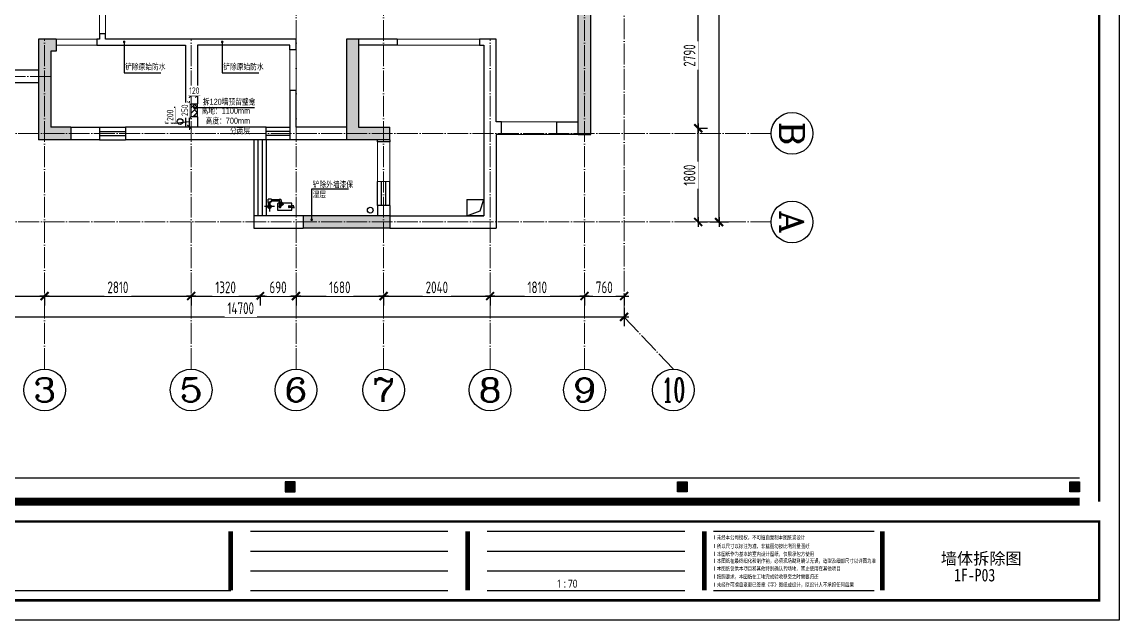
# Model space of a CAD drawing. Header units: inches. Extents: x -50945 to 250244, y -404780 to 18493.
# Drawn here: x 70289 to 91323, y -292400 to -280931 of the extents above; entities that cross this region are included whole.
import ezdxf
from ezdxf.enums import TextEntityAlignment as Align

# ---------------------------------------------------------------- set-up
doc = ezdxf.new("R2010")
doc.units = ezdxf.units.IN
doc.header["$MEASUREMENT"] = 0
doc.linetypes.add('DOTE', pattern=[2.42, 2, -0.2, 0.02, -0.2])
for name, color, linetype in [('0 @ 1 (1)', 7, 'Continuous'), ('15开关布置图-YJ', 2, 'Continuous'), ('AXIS', 1, 'Continuous'), ('AXIS_TEXT', 7, 'Continuous'), ('A图框', 7, 'Continuous'), ('D-ARCHI', 250, 'Continuous'), ('EVH 立面填充', 8, 'Continuous'), ('IBS-003-建筑窗框', 3, 'Continuous'), ('IBS-182-原建筑墙体拆除', 200, 'Continuous'), ('IBS-182-原建筑非承重墙', 150, 'Continuous'), ('IBS-200-原建筑承重墙柱', 200, 'Continuous'), ('IBS-63-原建筑窗', 63, 'Continuous'), ('IRC-30-天花轮廓线', 30, 'Continuous'), ('外标注', 50, 'Continuous')]:
    doc.layers.add(name, color=color, linetype=linetype)
doc.layers.add('天棚材质标注', color=2, linetype='Continuous', lineweight=5)
doc.layers.add('门', color=65, linetype='Continuous', lineweight=13)
doc.styles.add('04.YBC-外标注3.0', font='SimSun.ttf', dxfattribs={"width": 0.8, "height": 3})
doc.styles.add('05.YBC-内标注2.5', font='SimSun.ttf', dxfattribs={"width": 0.8, "height": 2.5})
doc.styles.add('_TCH_AXIS', font='COMPLEX', dxfattribs={"bigfont": 'GBCBIG'})
doc.styles.add('COMPLEX', font='COMPLEX')
doc.styles.add('HBA-DIMT', font='ARCHS.SHX', dxfattribs={"width": 0.8})
doc.styles.get("Standard").update_dxf_attribs({"font": 'arial.ttf'})
doc.styles.add('宋体', font='SimSun.ttf', dxfattribs={"width": 0.8})
doc.dimstyles.new('HBA_40', dxfattribs={"dimscale": 50, "dimtxt": 2.5, "dimasz": 0.1, "dimexe": 2, "dimexo": 2.5, "dimgap": 0.6, "dimtad": 1, "dimdec": 0, "dimrnd": 5, "dimzin": 0, "dimtxsty": 'HBA-DIMT', "dimblk": 'HBA_DIMENSION_TICK', "dimblk1": 'HBA_DIMENSION_TICK', "dimblk2": 'HBA_DIMENSION_TICK', "dimcen": 0.125, "dimclrd": 44, "dimclre": 44, "dimclrt": 2, "dimadec": 0, "dimazin": 0, "dimtfac": 1, "dimtdec": 0, "dimtix": 1, "dimtmove": 1, "dimatfit": 3, "dimldrblk": 'HBA_Leader_Dot', "dimfxl": 0, "dimtvp": 1, "dimtfill": 1, "dimtolj": 1, "dimtzin": 0, "dimarcsym": 0})

# ---------------------------------------------------------------- blocks, each defined once
blk = doc.blocks.new('11')
at = {"layer": 'IBS-182-原建筑非承重墙'}
for p, q in [((140567, -1131), (140516, -1131)), ((140535, -1131), (140528, -1131)), ((140528, -1166), (140567, -1166)), ((140528, -1166), (140567, -1166)), ((140567, -1131), (140535, -1131)), ((140567, -1131), (140535, -1131)), ((140567, -1166), (140535, -1166)), ((140841, -1081), (140567, -1080)), ((140567, -1080), (140567, -1131)), ((140576, -1080), (140567, -1080)), ((140567, -1080), (140567, -1131)), ((140567, -1101), (140567, -1131)), ((140567, -1131), (140615, -1132)), ((140567, -1166), (140567, -1196)), ((140615, -1166), (140567, -1166)), ((140567, -1166), (140567, -1217)), ((140567, -1166), (140567, -1196)), ((140567, -1208), (140567, -1217)), ((140567, -1217), (140770, -1217)), ((140567, -1217), (140587, -1217)), ((140587, -1217), (140775, -1217)), ((140587, -1217), (140740, -1217)), ((140820, -1081), (140588, -1080)), ((140820, -1081), (140588, -1080)), ((140788, -1145), (140728, -1204)), ((140775, -1157), (140728, -1204)), ((140737, -1214), (140728, -1204)), ((140728, -1204), (140737, -1214)), ((140797, -1154), (140737, -1214)), ((140737, -1214), (140775, -1175)), ((140737, -1214), (140775, -1175)), ((140750, -1227), (140737, -1214)), ((140740, -1217), (140750, -1227)), ((140775, -1227), (140750, -1227)), ((140750, -1227), (140770, -1227)), ((140770, -1217), (140770, -1288)), ((140812, -1227), (140770, -1227)), ((140770, -1269), (140770, -1227)), ((140770, -1227), (140770, -1269)), ((140775, -1157), (140788, -1145)), ((140775, -1149), (140775, -1157)), ((140775, -1149), (140775, -1157)), ((140775, -1149), (140775, -1157)), ((140775, -1217), (140775, -1175)), ((140775, -1175), (140775, -1227)), ((140775, -1175), (140775, -1217)), ((140775, -1217), (140775, -1227)), ((140775, -1217), (140775, -1227)), ((140775, -1227), (140809, -1227)), ((140809, -1218), (140810, -1149)), ((140809, -1227), (140810, -1149)), ((140809, -1218), (140820, -1218)), ((140809, -1218), (140809, -1227)), ((140810, -1145), (140810, -1149)), ((140810, -1149), (140810, -1145)), ((140812, -1252), (140812, -1221)), ((140812, -1252), (140812, -1221)), ((140812, -1252), (140812, -1227)), ((140812, -1252), (140812, -1269)), ((140812, -1252), (140955, -1252)), ((140812, -1286), (140812, -1252)), ((140812, -1286), (140812, -1252)), ((140841, -1081), (140820, -1081)), ((140840, -1209), (140841, -1081)), ((140840, -1101), (140841, -1081)), ((140840, -1197), (140840, -1101)), ((140840, -1209), (140840, -1101)), ((140901, -1150), (141093, -1150)), ((140955, -1252), (140953, -1252)), ((140955, -1252), (140953, -1252)), ((140962, -1248), (140955, -1248)), ((140955, -1290), (140955, -1248)), ((140955, -1251), (140955, -1252)), ((140955, -1251), (140955, -1252)), ((140975, -1234), (140975, -1228)), ((140975, -1228), (140980, -1228)), ((140975, -1248), (140975, -1228)), ((140975, -1228), (141018, -1228)), ((140980, -1228), (140975, -1228)), ((140975, -1228), (140975, -1234)), ((140975, -1234), (140975, -1248)), ((140980, -1248), (140975, -1248)), ((140975, -1248), (140980, -1248)), ((140980, -1150), (140980, -1228)), ((140980, -1180), (140980, -1248)), ((140980, -1180), (140980, -1228)), ((140980, -1228), (141014, -1228)), ((140980, -1248), (140980, -1228)), ((140980, -1228), (141018, -1228)), ((140997, -1245), (140997, -1054)), ((141014, -1150), (141014, -1228)), ((141014, -1228), (141014, -1180)), ((141014, -1228), (141014, -1180)), ((141014, -1228), (141018, -1228)), ((141018, -1228), (141014, -1228)), ((141018, -1228), (141014, -1228)), ((141018, -1235), (141018, -1228)), ((141018, -1235), (141018, -1228)), ((141018, -1228), (141018, -1235)), ((141018, -1235), (141018, -1228)), ((141018, -1228), (141018, -1235)), ((141018, -1235), (141018, -1290)), ((140770, -1269), (140770, -1288)), ((140955, -1286), (140803, -1286)), ((140803, -1286), (140812, -1286)), ((140803, -1286), (140812, -1286)), ((140955, -1290), (140982, -1290)), ((140982, -1290), (141018, -1290))]:
    blk.add_line(p, q, dxfattribs=at)
blk.add_circle((140997, -1150), 34.9, dxfattribs=at)
for start, end in [(0, 180), (0, 180), (180, 240.5217), (180, 240.5217), (299.176, 0), (299.176, 0)]:
    blk.add_arc((140997, -1150), 34.9, start, end, dxfattribs=at)
for centre, major_axis, start_param, end_param in [((140553, -1149), (-17.5, -17.5), -1.141223, -0.024085), ((140540, -1140), (-6.72, -6.72), 4.378011, 6.612288), ((140531, -1157), (-6.72, -6.72), 1.236418, 3.470695), ((140588, -1101), (-14.5, 14.5), 5.495149, 7.065946), ((140587, -1196), (-14.5, 14.5), 0.78276, 2.353557), ((140615, -1149), (-12.1, -12.1), 0.78276, 3.924353), ((140793, -1149), (-12.1, 12.1), 3.924353, 7.065946), ((140793, -1149), (-4.6, -4.6), 1.568158, 4.709751), ((140820, -1101), (-14.5, -14.5), 2.353557, 3.924353), ((140820, -1197), (-14.5, -14.5), 0.78276, 2.353557), ((140962, -1234), (-9.66, 9.66), 2.353557, 3.924353), ((140997, -1150), (-12.1, 12.1), 4.709751, 10.992936), ((140791, -1269), (-15, 15), 0.78276, 2.986227), ((140791, -1269), (-15, 15), 2.986227, 3.924353)]:
    blk.add_ellipse(centre, major_axis=major_axis, ratio=1, start_param=start_param, end_param=end_param, dxfattribs=at)
at = {"layer": 'IBS-182-原建筑非承重墙', "extrusion": (0, 0, -1)}
for start_param, end_param in [(5.500425, 7.071221), (5.500425, 7.071221), (3.929629, 5.500425), (3.929629, 5.500425), (7.071221, 8.642018), (7.071221, 8.642018), (2.358832, 3.929629), (2.358832, 3.929629)]:
    blk.add_ellipse((140997, -1150), major_axis=(-12.1, 12.1), ratio=1, start_param=start_param, end_param=end_param, dxfattribs=at)
blk = doc.blocks.new('HBA_DIMENSION_TICK')
at = {"color": 0, "linetype": 'ByBlock'}
for p, q in [((-10, 0), (0, 0)), ((0, 0), (10, 0))]:
    blk.add_line(p, q, dxfattribs=at)
at = {"color": 50, "linetype": 'ByBlock'}
blk.add_solid([(-10, -7), (-7, -10), (7, 10), (10, 7)], dxfattribs=at)
blk = doc.blocks.new('*D308')
at = {"layer": 'Defpoints', "color": 0, "transparency": 16777216}
for p in [(67134, -285932), (70724, -285932), (70724, -286187)]:
    blk.add_point(p, dxfattribs=at)
at = {"layer": '外标注', "color": 44, "lineweight": -2, "transparency": 16777216}
for p, q in [((67134, -286157), (67134, -286367)), ((67143, -286187), (70715, -286187)), ((70724, -286157), (70724, -286367))]:
    blk.add_line(p, q, dxfattribs=at)
at = {"layer": '外标注', "color": 44, "lineweight": -2, "transparency": 16777216, "xscale": 9, "yscale": 9, "zscale": 9, "rotation": 180}
blk.add_blockref('HBA_DIMENSION_TICK', (67134, -286187), dxfattribs=at)
at = {"layer": '外标注', "color": 44, "lineweight": -2, "transparency": 16777216, "xscale": 9, "yscale": 9, "zscale": 9}
blk.add_blockref('HBA_DIMENSION_TICK', (70724, -286187), dxfattribs=at)
at = {"layer": '外标注', "color": 2, "transparency": 16777216, "insert": (68929, -286020), "char_height": 225, "attachment_point": 5, "style": 'HBA-DIMT', "bg_fill": 3, "box_fill_scale": 1.25, "bg_fill_color": 256, "bg_fill_true_color": 13158600, "bg_fill_transparency": 0}
blk.add_mtext('\\A1;3590', dxfattribs=at)
blk = doc.blocks.new('HBA_Leader_Dot')
at = {"color": 0, "linetype": 'ByBlock'}
blk.add_line((-5, 0), (-10, 0), dxfattribs=at)
at = {"color": 0, "linetype": 'ByBlock', "const_width": 5}
blk.add_lwpolyline([(-2.5, 0, 1), (2.5, 0, 1)], format="xyb", close=True, dxfattribs=at)
blk = doc.blocks.new('*D309')
at = {"layer": 'Defpoints', "color": 0, "transparency": 16777216}
for p in [(70724, -285932), (73534, -285932), (73534, -286187)]:
    blk.add_point(p, dxfattribs=at)
at = {"layer": '外标注', "color": 44, "lineweight": -2, "transparency": 16777216}
for p, q in [((70724, -286157), (70724, -286367)), ((70733, -286187), (73525, -286187)), ((73534, -286157), (73534, -286367))]:
    blk.add_line(p, q, dxfattribs=at)
at = {"layer": '外标注', "color": 44, "lineweight": -2, "transparency": 16777216, "xscale": 9, "yscale": 9, "zscale": 9, "rotation": 180}
blk.add_blockref('HBA_DIMENSION_TICK', (70724, -286187), dxfattribs=at)
at = {"layer": '外标注', "color": 44, "lineweight": -2, "transparency": 16777216, "xscale": 9, "yscale": 9, "zscale": 9}
blk.add_blockref('HBA_DIMENSION_TICK', (73534, -286187), dxfattribs=at)
at = {"layer": '外标注', "color": 2, "transparency": 16777216, "insert": (72129, -286020), "char_height": 225, "attachment_point": 5, "style": 'HBA-DIMT', "bg_fill": 3, "box_fill_scale": 1.25, "bg_fill_color": 256, "bg_fill_true_color": 13158600, "bg_fill_transparency": 0}
blk.add_mtext('\\A1;2810', dxfattribs=at)
blk = doc.blocks.new('*D310')
at = {"layer": 'Defpoints', "color": 0, "transparency": 16777216}
for p in [(73534, -285932), (74854, -285932), (74854, -286187)]:
    blk.add_point(p, dxfattribs=at)
at = {"layer": '外标注', "color": 44, "lineweight": -2, "transparency": 16777216}
for p, q in [((73534, -286157), (73534, -286367)), ((73543, -286187), (74845, -286187)), ((74854, -286157), (74854, -286367))]:
    blk.add_line(p, q, dxfattribs=at)
at = {"layer": '外标注', "color": 44, "lineweight": -2, "transparency": 16777216, "xscale": 9, "yscale": 9, "zscale": 9, "rotation": 180}
blk.add_blockref('HBA_DIMENSION_TICK', (73534, -286187), dxfattribs=at)
at = {"layer": '外标注', "color": 44, "lineweight": -2, "transparency": 16777216, "xscale": 9, "yscale": 9, "zscale": 9}
blk.add_blockref('HBA_DIMENSION_TICK', (74854, -286187), dxfattribs=at)
at = {"layer": '外标注', "color": 2, "transparency": 16777216, "insert": (74194, -286020), "char_height": 225, "attachment_point": 5, "style": 'HBA-DIMT', "bg_fill": 3, "box_fill_scale": 1.25, "bg_fill_color": 256, "bg_fill_true_color": 13158600, "bg_fill_transparency": 0}
blk.add_mtext('\\A1;1320', dxfattribs=at)
blk = doc.blocks.new('*D311')
at = {"layer": 'Defpoints', "color": 0, "transparency": 16777216}
for p in [(74854, -285932), (75544, -285932), (75544, -286187)]:
    blk.add_point(p, dxfattribs=at)
at = {"layer": '外标注', "color": 44, "lineweight": -2, "transparency": 16777216}
for p, q in [((74854, -286157), (74854, -286367)), ((74863, -286187), (75535, -286187)), ((75544, -286157), (75544, -286367))]:
    blk.add_line(p, q, dxfattribs=at)
at = {"layer": '外标注', "color": 44, "lineweight": -2, "transparency": 16777216, "xscale": 9, "yscale": 9, "zscale": 9, "rotation": 180}
blk.add_blockref('HBA_DIMENSION_TICK', (74854, -286187), dxfattribs=at)
at = {"layer": '外标注', "color": 44, "lineweight": -2, "transparency": 16777216, "xscale": 9, "yscale": 9, "zscale": 9}
blk.add_blockref('HBA_DIMENSION_TICK', (75544, -286187), dxfattribs=at)
at = {"layer": '外标注', "color": 2, "transparency": 16777216, "insert": (75199, -286020), "char_height": 225, "attachment_point": 5, "style": 'HBA-DIMT', "bg_fill": 3, "box_fill_scale": 1.25, "bg_fill_color": 256, "bg_fill_true_color": 13158600, "bg_fill_transparency": 0}
blk.add_mtext('\\A1;690', dxfattribs=at)
blk = doc.blocks.new('*D312')
at = {"layer": 'Defpoints', "color": 0, "transparency": 16777216}
for p in [(75544, -285932), (77224, -285932), (77224, -286187)]:
    blk.add_point(p, dxfattribs=at)
at = {"layer": '外标注', "color": 44, "lineweight": -2, "transparency": 16777216}
for p, q in [((75544, -286157), (75544, -286367)), ((75553, -286187), (77215, -286187)), ((77224, -286157), (77224, -286367))]:
    blk.add_line(p, q, dxfattribs=at)
at = {"layer": '外标注', "color": 44, "lineweight": -2, "transparency": 16777216, "xscale": 9, "yscale": 9, "zscale": 9, "rotation": 180}
blk.add_blockref('HBA_DIMENSION_TICK', (75544, -286187), dxfattribs=at)
at = {"layer": '外标注', "color": 44, "lineweight": -2, "transparency": 16777216, "xscale": 9, "yscale": 9, "zscale": 9}
blk.add_blockref('HBA_DIMENSION_TICK', (77224, -286187), dxfattribs=at)
at = {"layer": '外标注', "color": 2, "transparency": 16777216, "insert": (76384, -286020), "char_height": 225, "attachment_point": 5, "style": 'HBA-DIMT', "bg_fill": 3, "box_fill_scale": 1.25, "bg_fill_color": 256, "bg_fill_true_color": 13158600, "bg_fill_transparency": 0}
blk.add_mtext('\\A1;1680', dxfattribs=at)
blk = doc.blocks.new('*D313')
at = {"layer": 'Defpoints', "color": 0, "transparency": 16777216}
for p in [(77224, -285932), (79264, -285932), (79264, -286187)]:
    blk.add_point(p, dxfattribs=at)
at = {"layer": '外标注', "color": 44, "lineweight": -2, "transparency": 16777216}
for p, q in [((77224, -286157), (77224, -286367)), ((77233, -286187), (79255, -286187)), ((79264, -286157), (79264, -286367))]:
    blk.add_line(p, q, dxfattribs=at)
at = {"layer": '外标注', "color": 44, "lineweight": -2, "transparency": 16777216, "xscale": 9, "yscale": 9, "zscale": 9, "rotation": 180}
blk.add_blockref('HBA_DIMENSION_TICK', (77224, -286187), dxfattribs=at)
at = {"layer": '外标注', "color": 44, "lineweight": -2, "transparency": 16777216, "xscale": 9, "yscale": 9, "zscale": 9}
blk.add_blockref('HBA_DIMENSION_TICK', (79264, -286187), dxfattribs=at)
at = {"layer": '外标注', "color": 2, "transparency": 16777216, "insert": (78244, -286020), "char_height": 225, "attachment_point": 5, "style": 'HBA-DIMT', "bg_fill": 3, "box_fill_scale": 1.25, "bg_fill_color": 256, "bg_fill_true_color": 13158600, "bg_fill_transparency": 0}
blk.add_mtext('\\A1;2040', dxfattribs=at)
blk = doc.blocks.new('*D314')
at = {"layer": 'Defpoints', "color": 0, "transparency": 16777216}
for p in [(79264, -285932), (81074, -285932), (81074, -286187)]:
    blk.add_point(p, dxfattribs=at)
at = {"layer": '外标注', "color": 44, "lineweight": -2, "transparency": 16777216}
for p, q in [((79264, -286157), (79264, -286367)), ((79273, -286187), (81065, -286187)), ((81074, -286157), (81074, -286367))]:
    blk.add_line(p, q, dxfattribs=at)
at = {"layer": '外标注', "color": 44, "lineweight": -2, "transparency": 16777216, "xscale": 9, "yscale": 9, "zscale": 9, "rotation": 180}
blk.add_blockref('HBA_DIMENSION_TICK', (79264, -286187), dxfattribs=at)
at = {"layer": '外标注', "color": 44, "lineweight": -2, "transparency": 16777216, "xscale": 9, "yscale": 9, "zscale": 9}
blk.add_blockref('HBA_DIMENSION_TICK', (81074, -286187), dxfattribs=at)
at = {"layer": '外标注', "color": 2, "transparency": 16777216, "insert": (80169, -286020), "char_height": 225, "attachment_point": 5, "style": 'HBA-DIMT', "bg_fill": 3, "box_fill_scale": 1.25, "bg_fill_color": 256, "bg_fill_true_color": 13158600, "bg_fill_transparency": 0}
blk.add_mtext('\\A1;1810', dxfattribs=at)
blk = doc.blocks.new('*D315')
at = {"layer": 'Defpoints', "color": 0, "transparency": 16777216}
for p in [(81074, -285932), (81834, -285932), (81834, -286187)]:
    blk.add_point(p, dxfattribs=at)
at = {"layer": '外标注', "color": 44, "lineweight": -2, "transparency": 16777216}
for p, q in [((81074, -286157), (81074, -286367)), ((81083, -286187), (81825, -286187)), ((81834, -286157), (81834, -286367))]:
    blk.add_line(p, q, dxfattribs=at)
at = {"layer": '外标注', "color": 44, "lineweight": -2, "transparency": 16777216, "xscale": 9, "yscale": 9, "zscale": 9, "rotation": 180}
blk.add_blockref('HBA_DIMENSION_TICK', (81074, -286187), dxfattribs=at)
at = {"layer": '外标注', "color": 44, "lineweight": -2, "transparency": 16777216, "xscale": 9, "yscale": 9, "zscale": 9}
blk.add_blockref('HBA_DIMENSION_TICK', (81834, -286187), dxfattribs=at)
at = {"layer": '外标注', "color": 2, "transparency": 16777216, "insert": (81454, -286020), "char_height": 225, "attachment_point": 5, "style": 'HBA-DIMT', "bg_fill": 3, "box_fill_scale": 1.25, "bg_fill_color": 256, "bg_fill_true_color": 13158600, "bg_fill_transparency": 0}
blk.add_mtext('\\A1;760', dxfattribs=at)
blk = doc.blocks.new('*D316')
at = {"layer": 'Defpoints', "color": 0, "transparency": 16777216}
for p in [(67134, -286187), (81834, -286187), (81834, -286587)]:
    blk.add_point(p, dxfattribs=at)
at = {"layer": '外标注', "color": 44, "lineweight": -2, "transparency": 16777216}
for p, q in [((67134, -286412), (67134, -286767)), ((81834, -286412), (81834, -286767)), ((67143, -286587), (81825, -286587))]:
    blk.add_line(p, q, dxfattribs=at)
at = {"layer": '外标注', "color": 44, "lineweight": -2, "transparency": 16777216, "xscale": 9, "yscale": 9, "zscale": 9, "rotation": 180}
blk.add_blockref('HBA_DIMENSION_TICK', (67134, -286587), dxfattribs=at)
at = {"layer": '外标注', "color": 44, "lineweight": -2, "transparency": 16777216, "xscale": 9, "yscale": 9, "zscale": 9}
blk.add_blockref('HBA_DIMENSION_TICK', (81834, -286587), dxfattribs=at)
at = {"layer": '外标注', "color": 2, "transparency": 16777216, "insert": (74484, -286420), "char_height": 225, "attachment_point": 5, "style": 'HBA-DIMT', "bg_fill": 3, "box_fill_scale": 1.25, "bg_fill_color": 256, "bg_fill_true_color": 13158600, "bg_fill_transparency": 0}
blk.add_mtext('\\A1;14700', dxfattribs=at)
blk = doc.blocks.new('*D317')
at = {"layer": 'Defpoints', "color": 0, "transparency": 16777216}
for p in [(83013, -282969), (83254, -282969), (83013, -284767)]:
    blk.add_point(p, dxfattribs=at)
at = {"layer": '外标注', "color": 44, "lineweight": -2, "transparency": 16777216}
for p, q in [((83238, -282969), (83434, -282969)), ((83254, -284758), (83254, -282978)), ((83238, -284767), (83434, -284767))]:
    blk.add_line(p, q, dxfattribs=at)
at = {"layer": '外标注', "color": 44, "lineweight": -2, "transparency": 16777216, "xscale": 9, "yscale": 9, "zscale": 9}
for p, rotation in [((83254, -282969), 90), ((83254, -284767), 270)]:
    blk.add_blockref('HBA_DIMENSION_TICK', p, dxfattribs=dict(at, rotation=rotation))
at = {"layer": '外标注', "color": 2, "transparency": 16777216, "insert": (83088, -283868), "char_height": 225, "attachment_point": 5, "rotation": 90, "style": 'HBA-DIMT', "bg_fill": 3, "box_fill_scale": 1.25, "bg_fill_color": 256, "bg_fill_true_color": 13158600, "bg_fill_transparency": 0}
blk.add_mtext('\\A1;1800', dxfattribs=at)
blk = doc.blocks.new('*D318')
at = {"layer": 'Defpoints', "color": 0, "transparency": 16777216}
for p in [(83013, -280179), (83254, -280179), (83013, -282969)]:
    blk.add_point(p, dxfattribs=at)
at = {"layer": '外标注', "color": 44, "lineweight": -2, "transparency": 16777216}
for p, q in [((83238, -280179), (83434, -280179)), ((83254, -282960), (83254, -280188)), ((83238, -282969), (83434, -282969))]:
    blk.add_line(p, q, dxfattribs=at)
at = {"layer": '外标注', "color": 44, "lineweight": -2, "transparency": 16777216, "xscale": 9, "yscale": 9, "zscale": 9}
for p, rotation in [((83254, -280179), 90), ((83254, -282969), 270)]:
    blk.add_blockref('HBA_DIMENSION_TICK', p, dxfattribs=dict(at, rotation=rotation))
at = {"layer": '外标注', "color": 2, "transparency": 16777216, "insert": (83088, -281574), "char_height": 225, "attachment_point": 5, "rotation": 90, "style": 'HBA-DIMT', "bg_fill": 3, "box_fill_scale": 1.25, "bg_fill_color": 256, "bg_fill_true_color": 13158600, "bg_fill_transparency": 0}
blk.add_mtext('\\A1;2790', dxfattribs=at)
blk = doc.blocks.new('*D321')
at = {"layer": 'Defpoints', "color": 0, "transparency": 16777216}
for p in [(83254, -275458), (83654, -275458), (83254, -284767)]:
    blk.add_point(p, dxfattribs=at)
at = {"layer": '外标注', "color": 44, "lineweight": -2, "transparency": 16777216}
for p, q in [((83479, -275458), (83834, -275458)), ((83654, -284758), (83654, -275467)), ((83479, -284767), (83834, -284767))]:
    blk.add_line(p, q, dxfattribs=at)
at = {"layer": '外标注', "color": 44, "lineweight": -2, "transparency": 16777216, "xscale": 9, "yscale": 9, "zscale": 9}
for p, rotation in [((83654, -275458), 90), ((83654, -284767), 270)]:
    blk.add_blockref('HBA_DIMENSION_TICK', p, dxfattribs=dict(at, rotation=rotation))
at = {"layer": '外标注', "color": 2, "transparency": 16777216, "insert": (83488, -280113), "char_height": 225, "attachment_point": 5, "rotation": 90, "style": 'HBA-DIMT', "bg_fill": 3, "box_fill_scale": 1.25, "bg_fill_color": 256, "bg_fill_true_color": 13158600, "bg_fill_transparency": 0}
blk.add_mtext('\\A1;9310', dxfattribs=at)
blk = doc.blocks.new('_AXISO')
blk.add_circle((0, 0), 0.5)
at = {"layer": 'AXIS_TEXT', "style": 'COMPLEX', "width": 1.041667}
blk.add_attdef('A', text='', height=0.56, dxfattribs=at).set_placement((-0.25, -0.28), (0.25, -0.28), align=Align.FIT)
blk = doc.blocks.new('gegeg')
at = {"layer": 'A图框'}
h = blk.add_hatch(color=256, dxfattribs=at)
h.dxf.hatch_style = 1
h.paths.add_polyline_path([(147800, -57733), (147975, -57733), (147975, -57558), (147800, -57558)])
h = blk.add_hatch(color=256, dxfattribs=at)
h.dxf.hatch_style = 1
h.paths.add_polyline_path([(154931, -57558), (154756, -57558), (154756, -57733), (154931, -57733)])
h = blk.add_hatch(color=256, dxfattribs=at)
h.dxf.hatch_style = 1
h.paths.add_polyline_path([(161887, -57558), (161712, -57558), (161712, -57733), (161887, -57733)])
for p, q in [((133887, -57482), (161887, -57482)), ((147184, -58433), (150684, -58433)), ((151384, -58433), (154884, -58433)), ((155398, -58433), (158242, -58433)), ((147184, -58783), (150684, -58783)), ((151384, -58783), (154884, -58783)), ((147184, -59133), (150684, -59133)), ((151384, -59133), (154884, -59133)), ((138761, -59483), (146834, -59483)), ((147184, -59483), (150684, -59483)), ((151384, -59483), (154884, -59483)), ((155398, -59483), (158242, -59483))]:
    blk.add_line(p, q, dxfattribs=at)
for points in [[(162587, -39218), (162587, -60008), (133187, -60008), (133187, -39218)], [(147975, -57558), (147800, -57558), (147800, -57733), (147975, -57733)], [(154756, -57558), (154931, -57558), (154931, -57733), (154756, -57733)], [(161712, -57558), (161887, -57558), (161887, -57733), (161712, -57733)]]:
    blk.add_lwpolyline(points, close=True, dxfattribs=at)
for points, const_width in [([(133537, -40125), (133537, -39568), (162237, -39568), (162237, -57908)], 42), ([(161887, -57908), (133887, -57908)], 140), ([(146834, -58433), (146834, -59483)], 84), ([(151034, -58433), (151034, -59483)], 84), ([(155234, -58433), (155234, -59483)], 84), ([(158387, -58433), (158387, -59483)], 84)]:
    blk.add_lwpolyline(points, dxfattribs=dict(at, const_width=const_width))
at = {"layer": 'A图框', "const_width": 42}
blk.add_lwpolyline([(133537, -58258), (162237, -58258), (162237, -59658), (133537, -59658)], close=True, dxfattribs=at)
at = {"layer": '0 @ 1 (1)', "insert": (152579, -59363), "char_height": 175, "width": 3199.54, "attachment_point": 4, "style": '05.YBC-内标注2.5'}
blk.add_mtext('{\\fMicrosoft YaHei|b0|i0|c134|p34;\\H0.8x; 1 : 70}', dxfattribs=at)
at = {"layer": 'A图框', "char_height": 70, "attachment_point": 1, "style": '04.YBC-外标注3.0'}
for s, width, insert in [('{\\fArial Unicode MS|b0|i0|c134|p0;l 未经本公司授权，不可擅自复制本图纸或设计}', 1842.18, (155405, -58508)), ('{\\fArial Unicode MS|b0|i0|c134|p0;l 所以尺寸以标注为准，非蓝图勿按比例测量图纸}', 1906.2, (155405, -58662)), ('{\\fArial Unicode MS|b0|i0|c134|p0;l 本图纸作为基本的室内设计图纸，仅限承包方使用}', 2550.12, (155405, -58801)), ('{\\fArial Unicode MS|b0|i0|c134|p0;l 本图纸在最终细化和制作前，必须现场勘测确认无误，造型及细部尺寸以详图为准}', 3701.19, (155405, -58923)), ('{\\fArial Unicode MS|b0|i0|c134|p0;l 本图纸仅供本项目和其他特别确认的场地，禁止使用在其他项目}', 3008.74, (155405, -59060)), ('{\\fArial Unicode MS|b0|i0|c134|p0;l 按照要求，本图纸在工地完成验收移交之时需要归还}', 1941.8, (155405, -59203)), ('{\\fArial Unicode MS|b0|i0|c134|p0;l 未经许可擅自变更已签章《字》图纸或设计，原设计人不承担任何后果}', 3026.66, (155405, -59346))]:
    blk.add_mtext_dynamic_manual_height_columns(s, width=width, gutter_width=1, heights=[0], dxfattribs=dict(at, insert=insert))
blk = doc.blocks.new('*D343')
at = {"layer": 'Defpoints', "color": 0, "transparency": 16777216}
for p in [(73502, -282749), (73534, -282749), (73534, -282949)]:
    blk.add_point(p, dxfattribs=at)
at = {"layer": '天棚材质标注', "color": 44, "lineweight": -2, "transparency": 16777216}
for p, q in [((73222, -282879), (73222, -282561)), ((73502, -282849), (73222, -282879)), ((73409, -282749), (73402, -282749)), ((73502, -282944), (73502, -282754)), ((73409, -282949), (73402, -282949))]:
    blk.add_line(p, q, dxfattribs=at)
at = {"layer": '天棚材质标注', "color": 44, "lineweight": -2, "transparency": 16777216, "xscale": 5, "yscale": 5, "zscale": 5}
for p, rotation in [((73502, -282749), 90), ((73502, -282949), 270)]:
    blk.add_blockref('HBA_DIMENSION_TICK', p, dxfattribs=dict(at, rotation=rotation))
at = {"layer": '天棚材质标注', "color": 2, "transparency": 16777216, "insert": (73129, -282720), "char_height": 125, "attachment_point": 5, "rotation": 90, "style": 'HBA-DIMT', "bg_fill": 3, "box_fill_scale": 1.25, "bg_fill_color": 256, "bg_fill_true_color": 13158600, "bg_fill_transparency": 0}
blk.add_mtext('\\A1;200', dxfattribs=at)
blk = doc.blocks.new('*D344')
at = {"layer": '天棚材质标注', "color": 44, "lineweight": -2, "transparency": 16777216}
for p, q in [((73409, -282499), (73402, -282499)), ((73502, -282494), (73502, -282489)), ((73502, -282749), (73502, -282499)), ((73409, -282749), (73402, -282749)), ((73502, -282754), (73502, -282759))]:
    blk.add_line(p, q, dxfattribs=at)
at = {"layer": '天棚材质标注', "color": 44, "lineweight": -2, "transparency": 16777216, "xscale": 5, "yscale": 5, "zscale": 5}
for p, rotation in [((73502, -282499), 270), ((73502, -282749), 90)]:
    blk.add_blockref('HBA_DIMENSION_TICK', p, dxfattribs=dict(at, rotation=rotation))
at = {"layer": '天棚材质标注', "color": 2, "transparency": 16777216, "insert": (73410, -282624), "char_height": 125, "attachment_point": 5, "rotation": 90, "style": 'HBA-DIMT', "bg_fill": 3, "box_fill_scale": 1.25, "bg_fill_color": 256, "bg_fill_true_color": 13158600, "bg_fill_transparency": 0}
blk.add_mtext('\\A1;250', dxfattribs=at)
at = {"layer": 'Defpoints', "color": 0, "transparency": 16777216}
for p in [(73502, -282499), (73534, -282499), (73534, -282749)]:
    blk.add_point(p, dxfattribs=at)
blk = doc.blocks.new('*D345')
at = {"layer": 'Defpoints', "color": 0, "transparency": 16777216}
for p in [(73534, -282499), (73654, -282499)]:
    blk.add_point(p, dxfattribs=at)
at = {"layer": '天棚材质标注', "color": 44, "lineweight": -2, "transparency": 16777216}
for p, q in [((73534, -282374), (73534, -282240)), ((73654, -282374), (73654, -282240)), ((73529, -282340), (73524, -282340)), ((73534, -282340), (73654, -282340)), ((73659, -282340), (73664, -282340))]:
    blk.add_line(p, q, dxfattribs=at)
at = {"layer": '天棚材质标注', "color": 44, "lineweight": -2, "transparency": 16777216, "xscale": 5, "yscale": 5, "zscale": 5}
blk.add_blockref('HBA_DIMENSION_TICK', (73534, -282340), dxfattribs=at)
at = {"layer": '天棚材质标注', "color": 44, "lineweight": -2, "transparency": 16777216, "xscale": 5, "yscale": 5, "zscale": 5, "rotation": 180}
blk.add_blockref('HBA_DIMENSION_TICK', (73654, -282340), dxfattribs=at)
at = {"layer": '天棚材质标注', "color": 2, "transparency": 16777216, "insert": (73594, -282248), "char_height": 125, "attachment_point": 5, "style": 'HBA-DIMT', "bg_fill": 3, "box_fill_scale": 1.25, "bg_fill_color": 256, "bg_fill_true_color": 13158600, "bg_fill_transparency": 0}
blk.add_mtext('\\A1;120', dxfattribs=at)
at = {"layer": 'Defpoints', "color": 0, "transparency": 16777216}
blk.add_point((73654, -282340), dxfattribs=at)

msp = doc.modelspace()

# ---------------------------------------------------------------- hatches: boundary and pattern name
at = {"layer": 'EVH 立面填充'}
h = msp.add_hatch(color=256, dxfattribs=at)
h.dxf.hatch_style = 1
h.paths.add_polyline_path([(81194.36, -280298.62), (81954.36, -280298.62), (81954.36, -280058.62), (80954.36, -280058.62), (80954.36, -283088.62), (81194.36, -283088.62)])
h = msp.add_hatch(color=256, dxfattribs=at)
h.dxf.hatch_style = 1
h.paths.add_polyline_path([(70604.06, -283188.62), (71224.06, -283188.62), (71224.06, -282948.62), (70844.06, -282948.62), (70844.06, -281488.62), (70944.06, -281488.62), (70944.06, -281258.62), (70604.06, -281258.62)])
h = msp.add_hatch(color=256, dxfattribs=at)
h.dxf.hatch_style = 1
h.paths.add_polyline_path([(77344.06, -283188.62), (77344.06, -282948.62), (76744.06, -282948.62), (76744.06, -281258.62), (76514.06, -281258.62), (76514.06, -283188.62)])
h = msp.add_hatch(color=256, dxfattribs=at)
h.dxf.hatch_style = 1
h.paths.add_polyline_path([(75684.06, -284648.62), (75684.06, -284886.95), (77344.06, -284886.95), (77344.06, -284648.62)])
at = {"layer": 'IBS-182-原建筑墙体拆除', "ltscale": 0.02}
h = msp.add_hatch(dxfattribs=at)
h.set_pattern_fill('AR-HBONE', color=136, scale=18)
h.set_pattern_definition([(45, (-18959.59, -185475.79), (8e-15, 101.823376), [216, -72]), (135, (-18908.676, -185424.88), (8e-15, 101.823376), [216, -72])])
h.paths.add_polyline_path([(73534.06, -282748.62), (73654.06, -282748.62), (73654.06, -282498.62), (73534.06, -282498.62)])

# ---------------------------------------------------------------- linework, layer by layer
at = {"layer": 'D-ARCHI', "color": 251, "linetype": 'DOTE', "lineweight": 5, "ltscale": 200}
msp.add_line((70844.06, -281978.62), (64327.11, -281978.62), dxfattribs=at)
at = {"layer": 'IBS-003-建筑窗框', "color": 251, "ltscale": 10}
for p, q in [((71774.06, -282948.62), (72274.06, -282948.62)), ((74974.06, -282948.62), (75424.06, -282948.62)), ((71774.06, -283188.62), (72274.06, -283188.62)), ((74734.06, -283188.62), (74734.06, -284648.62)), ((75424.06, -283188.62), (74974.06, -283188.62)), ((74974.06, -283188.62), (74974.06, -284648.62)), ((77104.06, -284448.62), (77104.06, -283988.62)), ((77344.06, -284448.62), (77344.06, -283988.62))]:
    msp.add_line(p, q, dxfattribs=at)
at = {"layer": 'IBS-182-原建筑墙体拆除'}
for p, q in [((73534.06, -282748.62), (73534.06, -282498.62)), ((73534.06, -282498.62), (73654.06, -282498.62)), ((73654.06, -282748.62), (73654.06, -282498.62)), ((73654.06, -282748.62), (73534.06, -282748.62))]:
    msp.add_line(p, q, dxfattribs=at)
at = {"layer": 'IBS-182-原建筑非承重墙'}
for p, q in [((71894.06, -281158.62), (71774.06, -281158.62)), ((71774.06, -281158.62), (71774.06, -281258.62)), ((71894.06, -281258.62), (71894.06, -281158.62)), ((71774.06, -281258.62), (71724.06, -281258.62)), ((71724.06, -281258.62), (71724.06, -281378.62)), ((71724.06, -281378.62), (73424.06, -281378.62)), ((75544.06, -281258.62), (71894.06, -281258.62)), ((73424.06, -281378.62), (73424.06, -282948.62)), ((75424.06, -281378.62), (73654.06, -281378.62)), ((73654.06, -281378.62), (73654.06, -282498.62)), ((75424.06, -281468.62), (75424.06, -281378.62)), ((75544.06, -281468.62), (75544.06, -281258.62)), ((77484.06, -281258.62), (76744.06, -281258.62)), ((77484.06, -281378.62), (76744.06, -281378.62)), ((77484.06, -281258.62), (77484.06, -281378.62)), ((79384.06, -281258.62), (79064.06, -281258.62)), ((79064.06, -281258.62), (79064.06, -281378.62)), ((79064.06, -281378.62), (79144.06, -281378.62)), ((79144.06, -281378.62), (79144.06, -284648.62)), ((79384.06, -282848.62), (79384.06, -281258.62)), ((75544.06, -281468.62), (75424.06, -281468.62)), ((70604.06, -281858.62), (67654.36, -281858.62)), ((70604.06, -282098.62), (67654.36, -282098.62)), ((75544.06, -282248.62), (75424.06, -282248.62)), ((75424.06, -282248.62), (75424.06, -283188.62)), ((75544.06, -282948.62), (75544.06, -282248.62)), ((73654.06, -282748.62), (73654.06, -282948.62)), ((79484.06, -282848.62), (79384.06, -282848.62)), ((79484.06, -283088.62), (79484.06, -282848.62)), ((80544.36, -283088.62), (80544.36, -282848.62)), ((80544.36, -282848.62), (80954.36, -282848.62)), ((71224.06, -282948.62), (71774.06, -282948.62)), ((71774.06, -282948.62), (71774.06, -283188.62)), ((73654.06, -282948.62), (72274.06, -282948.62)), ((72274.06, -282948.62), (72274.06, -283188.62)), ((74974.06, -282948.62), (73654.06, -282948.62)), ((74974.06, -283188.62), (74974.06, -282948.62)), ((76514.06, -282948.62), (75544.06, -282948.62)), ((79484.06, -283088.62), (79384.06, -283088.62)), ((79384.06, -283088.62), (79384.06, -284886.95)), ((80954.36, -283088.62), (80544.36, -283088.62)), ((71774.06, -283188.62), (71224.06, -283188.62)), ((74734.06, -283188.62), (72274.06, -283188.62)), ((74974.06, -283188.62), (74734.06, -283188.62)), ((76514.06, -283188.62), (75424.06, -283188.62)), ((77104.06, -283228.62), (77104.06, -283188.62)), ((77344.06, -283228.62), (77104.06, -283228.62)), ((77344.06, -283188.62), (77344.06, -283228.62)), ((78815.83, -284335.63), (78815.83, -284648.62)), ((78815.83, -284335.63), (79144.06, -284335.63)), ((79077.53, -284556.04), (79144.06, -284335.63)), ((77344.06, -284448.62), (77104.06, -284448.62)), ((77104.06, -284448.62), (77104.06, -284648.62)), ((77344.06, -284448.62), (77344.06, -284648.62)), ((78815.83, -284648.62), (79077.53, -284556.04)), ((75684.06, -284648.62), (74734.06, -284648.62)), ((74734.06, -284648.62), (74734.06, -284886.95)), ((77344.06, -284648.62), (79144.06, -284648.62)), ((79144.06, -284648.62), (78815.83, -284648.62)), ((74734.06, -284886.95), (75684.06, -284886.95)), ((77344.06, -284886.95), (79384.06, -284886.95))]:
    msp.add_line(p, q, dxfattribs=at)
for centre, radius in [((73069.75, -282853.43), 25), ((73173.09, -282853.43), 25), ((73321.25, -282842), 55), ((76968.1, -284540.19), 55)]:
    msp.add_circle(centre, radius, dxfattribs=at)
at = {"layer": 'IBS-200-原建筑承重墙柱', "ltscale": 0.02}
for p, q in [((80954.36, -283088.62), (80954.36, -280058.62)), ((81194.36, -283088.62), (81194.36, -280298.62)), ((70944.06, -281258.62), (70604.06, -281258.62)), ((70604.06, -281258.62), (70604.06, -283188.62)), ((70944.06, -281258.62), (70944.06, -281488.62)), ((76514.06, -281258.62), (76514.06, -283188.62)), ((76744.06, -281258.62), (76514.06, -281258.62)), ((76744.06, -281258.62), (76744.06, -282948.62)), ((70944.06, -281488.62), (70844.06, -281488.62)), ((70844.06, -281488.62), (70844.06, -282948.62)), ((71224.06, -282948.62), (70844.06, -282948.62)), ((71224.06, -282948.62), (71224.06, -283188.62)), ((76744.06, -282948.62), (77344.06, -282948.62)), ((77344.06, -283188.62), (77344.06, -282948.62)), ((80954.36, -283088.62), (81194.36, -283088.62)), ((71224.06, -283188.62), (70604.06, -283188.62)), ((77344.06, -283188.62), (76514.06, -283188.62)), ((77344.06, -284648.62), (75684.06, -284648.62)), ((75684.06, -284648.62), (75684.06, -284886.95)), ((77344.06, -284648.62), (77344.06, -284886.95)), ((77344.06, -284886.95), (75684.06, -284886.95))]:
    msp.add_line(p, q, dxfattribs=at)
at = {"layer": 'IBS-63-原建筑窗'}
for p, q in [((71774.06, -283028.62), (72274.06, -283028.62)), ((71774.06, -283108.62), (72274.06, -283108.62)), ((75424.06, -283028.62), (74974.06, -283028.62)), ((75424.06, -283108.62), (74974.06, -283108.62)), ((74814.06, -283188.62), (74814.06, -284648.62)), ((74894.06, -283188.62), (74894.06, -284648.62)), ((77184.06, -284448.62), (77184.06, -283988.62)), ((77264.06, -284448.62), (77264.06, -283988.62))]:
    msp.add_line(p, q, dxfattribs=at)
at = {"layer": '门', "color": 8, "lineweight": 5}
msp.add_line((77344.06, -283988.62), (77104.06, -283988.62), dxfattribs=at)
for points in [[(71774.06, -281158.62), (71894.36, -281158.62), (71894.36, -280278.62), (71774.06, -280278.62)], [(71724.06, -281378.62), (70944.06, -281378.62), (70944.06, -281258.62), (71724.06, -281258.62)], [(77484.06, -281258.62), (79064.06, -281258.62), (79064.06, -281378.62), (77484.06, -281378.62)], [(75424.06, -282248.62), (75544.06, -282248.62), (75544.06, -281468.62), (75424.06, -281468.62)], [(79484.06, -282848.62), (80544.36, -282848.62), (80544.36, -283088.62), (79484.06, -283088.62)], [(77104.06, -283988.62), (77344.06, -283988.62), (77344.06, -283228.62), (77104.06, -283228.62)]]:
    msp.add_lwpolyline(points, close=True, dxfattribs=at)

# ---------------------------------------------------------------- block references
at = {"layer": 'AXIS'}
ref = msp.add_blockref('_AXISO', (85054.36, -283068.62), dxfattribs=dict(at, xscale=800, yscale=800, zscale=800, rotation=270))
ref.add_attrib('A', 'B', dxfattribs={"layer": 'AXIS_TEXT', "height": 452.55, "rotation": 270, "style": '_TCH_AXIS', "width": 1.235294}).set_placement((84828.09, -282842.34), (84828.09, -283294.89), align=Align.FIT)
ref = msp.add_blockref('_AXISO', (85054.36, -284766.95), dxfattribs=dict(at, xscale=800, yscale=800, zscale=800, rotation=270))
ref.add_attrib('A', 'A', dxfattribs={"layer": 'AXIS_TEXT', "height": 452.55, "rotation": 270, "style": '_TCH_AXIS', "width": 1.166667}).set_placement((84828.09, -284540.68), (84828.09, -284993.23), align=Align.FIT)
ref = msp.add_blockref('_AXISO', (70724.06, -287986.95), dxfattribs=dict(at, xscale=800, yscale=800, zscale=800))
ref.add_attrib('A', '3', dxfattribs={"layer": 'AXIS_TEXT', "height": 452.55, "style": '_TCH_AXIS', "width": 1.5}).set_placement((70497.79, -288213.23), (70950.34, -288213.23), align=Align.FIT)
ref = msp.add_blockref('_AXISO', (73534.06, -287986.95), dxfattribs=dict(at, xscale=800, yscale=800, zscale=800))
ref.add_attrib('A', '5', dxfattribs={"layer": 'AXIS_TEXT', "height": 452.55, "style": '_TCH_AXIS', "width": 1.5}).set_placement((73307.79, -288213.23), (73760.34, -288213.23), align=Align.FIT)
ref = msp.add_blockref('_AXISO', (75544.06, -287986.95), dxfattribs=dict(at, xscale=800, yscale=800, zscale=800))
ref.add_attrib('A', '6', dxfattribs={"layer": 'AXIS_TEXT', "height": 452.55, "style": '_TCH_AXIS', "width": 1.5}).set_placement((75317.79, -288213.23), (75770.34, -288213.23), align=Align.FIT)
ref = msp.add_blockref('_AXISO', (77224.06, -287986.95), dxfattribs=dict(at, xscale=800, yscale=800, zscale=800))
ref.add_attrib('A', '7', dxfattribs={"layer": 'AXIS_TEXT', "height": 452.55, "style": '_TCH_AXIS', "width": 1.5}).set_placement((76997.79, -288213.23), (77450.34, -288213.23), align=Align.FIT)
ref = msp.add_blockref('_AXISO', (79264.06, -287986.95), dxfattribs=dict(at, xscale=800, yscale=800, zscale=800))
ref.add_attrib('A', '8', dxfattribs={"layer": 'AXIS_TEXT', "height": 452.55, "style": '_TCH_AXIS', "width": 1.5}).set_placement((79037.79, -288213.23), (79490.34, -288213.23), align=Align.FIT)
ref = msp.add_blockref('_AXISO', (81074.36, -287986.95), dxfattribs=dict(at, xscale=800, yscale=800, zscale=800))
ref.add_attrib('A', '9', dxfattribs={"layer": 'AXIS_TEXT', "height": 452.55, "style": '_TCH_AXIS', "width": 1.5}).set_placement((80848.09, -288213.23), (81300.64, -288213.23), align=Align.FIT)
ref = msp.add_blockref('_AXISO', (82779.03, -287986.95), dxfattribs=dict(at, xscale=800, yscale=800, zscale=800))
ref.add_attrib('A', '10', dxfattribs={"layer": 'AXIS_TEXT', "height": 452.548, "style": '_TCH_AXIS', "width": 0.724138}).set_placement((82552.76, -288213.23), (83005.31, -288213.23), align=Align.FIT)
at = {"layer": 'IBS-182-原建筑非承重墙', "rotation": 180}
msp.add_blockref('11', (216030.29, -285621.85), dxfattribs=at)

# ---------------------------------------------------------------- texts
at = {"color": 253, "insert": (88159.4, -291416.55), "char_height": 242.164, "attachment_point": 1, "style": '宋体'}
msp.add_mtext_dynamic_manual_height_columns('1F-P03', width=66.2668, gutter_width=16.21, heights=[0], dxfattribs=at)
at = {"layer": 'A图框', "insert": (87906.38, -291106.62), "char_height": 227.0292, "attachment_point": 1}
msp.add_mtext_dynamic_manual_height_columns('{\\fArial Unicode MS|b0|i0|c134|p0;墙体拆除图}', width=2770.8358, gutter_width=16.21, heights=[0], dxfattribs=at)
at = {"layer": 'IBS-182-原建筑墙体拆除', "lineweight": 0, "char_height": 115, "style": '宋体'}
for s, insert, width, attachment_point in [('{\\fArial Unicode MS|b0|i0|c134|p0;铲除原始防水}', (72268.9, -281730.16), 786.5321, 1), ('{\\fArial Unicode MS|b0|i0|c134|p0;铲除原始防水}', (74149.76, -281730.16), 786.5321, 1), ('{\\fArial Unicode MS|b0|i0|c134|p0;拆\\fArial Unicode MS|b0|i0|c0|p0;120\\fArial Unicode MS|b0|i0|c134|p0;墙预留璧龛}', (74764.39, -282404.38), 1024.2137, 3), ('{\\fArial Unicode MS|b0|i0|c134|p0;离地：1100mm\\fArial Unicode MS|b0|i0|c0|p0;\\P\\fArial Unicode MS|b0|i0|c134|p0;高度：700mm\\P分两层}', (74665.23, -282576.05), 1024.2137, 3), ('{\\fArial Unicode MS|b0|i0|c134|p0;铲除外墙漆保温层}', (75864.25, -284308.22), 786.5321, 7)]:
    msp.add_mtext(s, dxfattribs=dict(at, insert=insert, width=width, attachment_point=attachment_point))

# ---------------------------------------------------------------- dimensions: what is measured, and where the dimension line sits
at = {"layer": '外标注'}
dim = msp.add_linear_dim(base=(83254.36, -282968.62), p1=(83012.58, -284766.95), p2=(83012.58, -282968.62), angle=270, dimstyle='HBA_40', override={"dimscale": 90, "dimfxl": 200, "dimfxlon": 1}, dxfattribs=at)
dim.commit()
dim.dimension.update_dxf_attribs({"geometry": '*D317', "text_midpoint": (83087.86, -283867.79)})
dim = msp.add_linear_dim(base=(70724.06, -286186.95), p1=(67134.36, -285931.91), p2=(70724.06, -285931.91), dimstyle='HBA_40', override={"dimscale": 90, "dimfxl": 200, "dimfxlon": 1}, dxfattribs=at)
dim.commit()
dim.dimension.update_dxf_attribs({"geometry": '*D308', "text_midpoint": (68929.21, -286020.45)})

# ---------------------------------------------------------------- leaders
at = {"layer": 'IRC-30-天花轮廓线', "color": 5}
for points in [[(72248.76, -281313.43), (72248.76, -281905.14), (72953.11, -281905.14)], [(74129.61, -281313.43), (74129.61, -281905.14), (74833.96, -281905.14)], [(73591.81, -282572.97), (74745.24, -282572.97)], [(75844.11, -284724.95), (75844.11, -284133.24), (76548.46, -284133.24)]]:
    msp.add_leader(points, dimstyle='HBA_40', override={"dimtad": 0, "dimfxl": 200, "dimfxlon": 1}, dxfattribs=at)

# ---------------------------------------------------------------- next in the draw order: dimensions: what is measured, and where the dimension line sits
at = {"layer": '外标注'}
dim = msp.add_linear_dim(base=(83254.36, -280178.62), p1=(83012.58, -282968.62), p2=(83012.58, -280178.62), angle=270, dimstyle='HBA_40', override={"dimscale": 90, "dimfxl": 200, "dimfxlon": 1}, dxfattribs=at)
dim.commit()
dim.dimension.update_dxf_attribs({"geometry": '*D318', "text_midpoint": (83087.86, -281573.62)})
dim = msp.add_linear_dim(base=(73534.06, -286186.95), p1=(70724.06, -285931.91), p2=(73534.06, -285931.91), dimstyle='HBA_40', override={"dimscale": 90, "dimfxl": 200, "dimfxlon": 1}, dxfattribs=at)
dim.commit()
dim.dimension.update_dxf_attribs({"geometry": '*D309', "text_midpoint": (72129.06, -286020.45)})

# ---------------------------------------------------------------- next in the draw order: dimensions: what is measured, and where the dimension line sits
dim = msp.add_linear_dim(base=(83654.36, -275458.38), p1=(83254.36, -284766.95), p2=(83254.36, -275458.38), angle=90, dimstyle='HBA_40', override={"dimscale": 90, "dimfxl": 200, "dimfxlon": 1}, dxfattribs=at)
dim.commit()
dim.dimension.update_dxf_attribs({"geometry": '*D321', "text_midpoint": (83487.86, -280112.66)})
dim = msp.add_linear_dim(base=(74854.06, -286186.95), p1=(73534.06, -285931.91), p2=(74854.06, -285931.91), dimstyle='HBA_40', override={"dimscale": 90, "dimfxl": 200, "dimfxlon": 1}, dxfattribs=at)
dim.commit()
dim.dimension.update_dxf_attribs({"geometry": '*D310', "text_midpoint": (74194.06, -286020.45)})

# ---------------------------------------------------------------- next in the draw order: linework, layer by layer
at = {"layer": 'D-ARCHI', "color": 251, "linetype": 'DOTE', "lineweight": 5, "ltscale": 200}
for p, q in [((84654.36, -283068.62), (64327.11, -283068.62)), ((84654.36, -284766.95), (64327.11, -284766.95))]:
    msp.add_line(p, q, dxfattribs=at)

# ---------------------------------------------------------------- next in the draw order: dimensions: what is measured, and where the dimension line sits
at = {"layer": '外标注'}
dim = msp.add_linear_dim(base=(75544.06, -286186.95), p1=(74854.06, -285931.91), p2=(75544.06, -285931.91), dimstyle='HBA_40', override={"dimscale": 90, "dimfxl": 200, "dimfxlon": 1}, dxfattribs=at)
dim.commit()
dim.dimension.update_dxf_attribs({"geometry": '*D311', "text_midpoint": (75199.06, -286020.45)})

# ---------------------------------------------------------------- next in the draw order: dimensions: what is measured, and where the dimension line sits
dim = msp.add_linear_dim(base=(77224.06, -286186.95), p1=(75544.06, -285931.91), p2=(77224.06, -285931.91), dimstyle='HBA_40', override={"dimscale": 90, "dimfxl": 200, "dimfxlon": 1}, dxfattribs=at)
dim.commit()
dim.dimension.update_dxf_attribs({"geometry": '*D312', "text_midpoint": (76384.06, -286020.45)})

# ---------------------------------------------------------------- next in the draw order: dimensions: what is measured, and where the dimension line sits
dim = msp.add_linear_dim(base=(79264.06, -286186.95), p1=(77224.06, -285931.91), p2=(79264.06, -285931.91), dimstyle='HBA_40', override={"dimscale": 90, "dimfxl": 200, "dimfxlon": 1}, dxfattribs=at)
dim.commit()
dim.dimension.update_dxf_attribs({"geometry": '*D313', "text_midpoint": (78244.06, -286020.45)})

# ---------------------------------------------------------------- next in the draw order: dimensions: what is measured, and where the dimension line sits
dim = msp.add_linear_dim(base=(81074.36, -286186.95), p1=(79264.06, -285931.91), p2=(81074.36, -285931.91), dimstyle='HBA_40', override={"dimscale": 90, "dimfxl": 200, "dimfxlon": 1}, dxfattribs=at)
dim.commit()
dim.dimension.update_dxf_attribs({"geometry": '*D314', "text_midpoint": (80169.21, -286020.45)})

# ---------------------------------------------------------------- next in the draw order: dimensions: what is measured, and where the dimension line sits
dim = msp.add_linear_dim(base=(81834.36, -286186.95), p1=(81074.36, -285931.91), p2=(81834.36, -285931.91), dimstyle='HBA_40', override={"dimscale": 90, "dimfxl": 200, "dimfxlon": 1}, dxfattribs=at)
dim.commit()
dim.dimension.update_dxf_attribs({"geometry": '*D315', "text_midpoint": (81454.36, -286020.45)})

# ---------------------------------------------------------------- next in the draw order: dimensions: what is measured, and where the dimension line sits
dim = msp.add_linear_dim(base=(81834.36, -286586.95), p1=(67134.36, -286186.95), p2=(81834.36, -286186.95), dimstyle='HBA_40', override={"dimscale": 90, "dimfxl": 200, "dimfxlon": 1}, dxfattribs=at)
dim.commit()
dim.dimension.update_dxf_attribs({"geometry": '*D316', "text_midpoint": (74484.36, -286420.45)})

# ---------------------------------------------------------------- next in the draw order: linework, layer by layer
at = {"layer": 'D-ARCHI', "color": 251, "linetype": 'DOTE', "lineweight": 5, "ltscale": 200}
for p, q in [((75544.06, -287586.95), (75544.06, -272638.38)), ((77224.06, -287586.95), (77224.06, -272638.38)), ((81834.36, -286586.95), (81834.36, -272638.38)), ((81074.36, -287586.95), (81074.36, -280058.62)), ((70724.06, -287586.95), (70724.06, -281258.62)), ((73534.06, -287586.95), (73534.06, -281258.62)), ((79264.06, -287586.95), (79264.06, -281258.62)), ((81834.36, -286589.45), (82779.03, -287586.95))]:
    msp.add_line(p, q, dxfattribs=at)

# ---------------------------------------------------------------- next in the draw order: block references
at = {"layer": '15开关布置图-YJ', "color": 2, "xscale": 1.081091401797356, "yscale": 1.081091401797356, "zscale": 1.081091401797356}
msp.add_blockref('gegeg', (-84448.62, -227526.41), dxfattribs=at)

# ---------------------------------------------------------------- next in the draw order: dimensions: what is measured, and where the dimension line sits
at = {"layer": '天棚材质标注', "color": 6}
dim = msp.add_linear_dim(base=(73502, -282748.62), p1=(73534.06, -282948.62), p2=(73534.06, -282748.62), angle=90, dimstyle='HBA_40', dxfattribs=at)
dim.commit()
dim.dimension.update_dxf_attribs({"geometry": '*D343', "text_midpoint": (73221.86, -282848.62), "dimtype": 160})

# ---------------------------------------------------------------- next in the draw order: dimensions: what is measured, and where the dimension line sits
dim = msp.add_linear_dim(base=(73502, -282498.62), p1=(73534.06, -282748.62), p2=(73534.06, -282498.62), angle=90, dimstyle='HBA_40', dxfattribs=at)
dim.commit()
dim.dimension.update_dxf_attribs({"geometry": '*D344', "text_midpoint": (73409.5, -282623.62)})

# ---------------------------------------------------------------- next in the draw order: dimensions: what is measured, and where the dimension line sits
dim = msp.add_linear_dim(base=(73654.06, -282340.11), p1=(73534.06, -282498.62), p2=(73654.06, -282498.62), dimstyle='HBA_40', dxfattribs=at)
dim.commit()
dim.dimension.update_dxf_attribs({"geometry": '*D345', "text_midpoint": (73594.06, -282247.61)})

doc.saveas('drawing.dxf')
